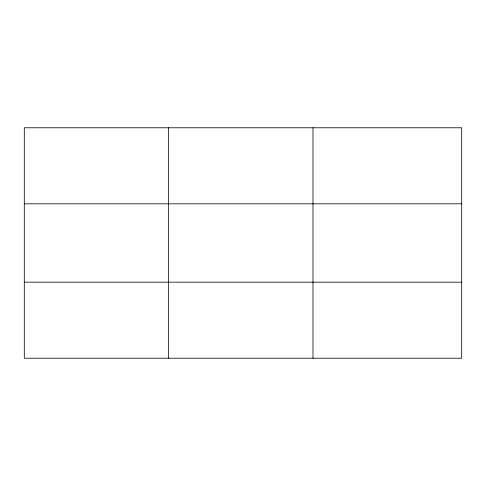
<?xml version="1.0" encoding="UTF-8"?>
<svg xmlns="http://www.w3.org/2000/svg" width="486" height="486" viewBox="0 0 486 486"><rect width="100%" height="100%" fill="white"/><g stroke="black" fill="none" stroke-linecap="round" stroke-linejoin="round"><path stroke-width="0.73" d="M168.642 127.775L168.642 358.225M312.984 127.775L312.984 358.225M461.7 282.178L461.7 358.225L24.3 358.225L24.3 127.775L461.7 127.775L461.7 282.178L24.3 282.178M24.3 203.822L461.7 203.822"/></g></svg>
